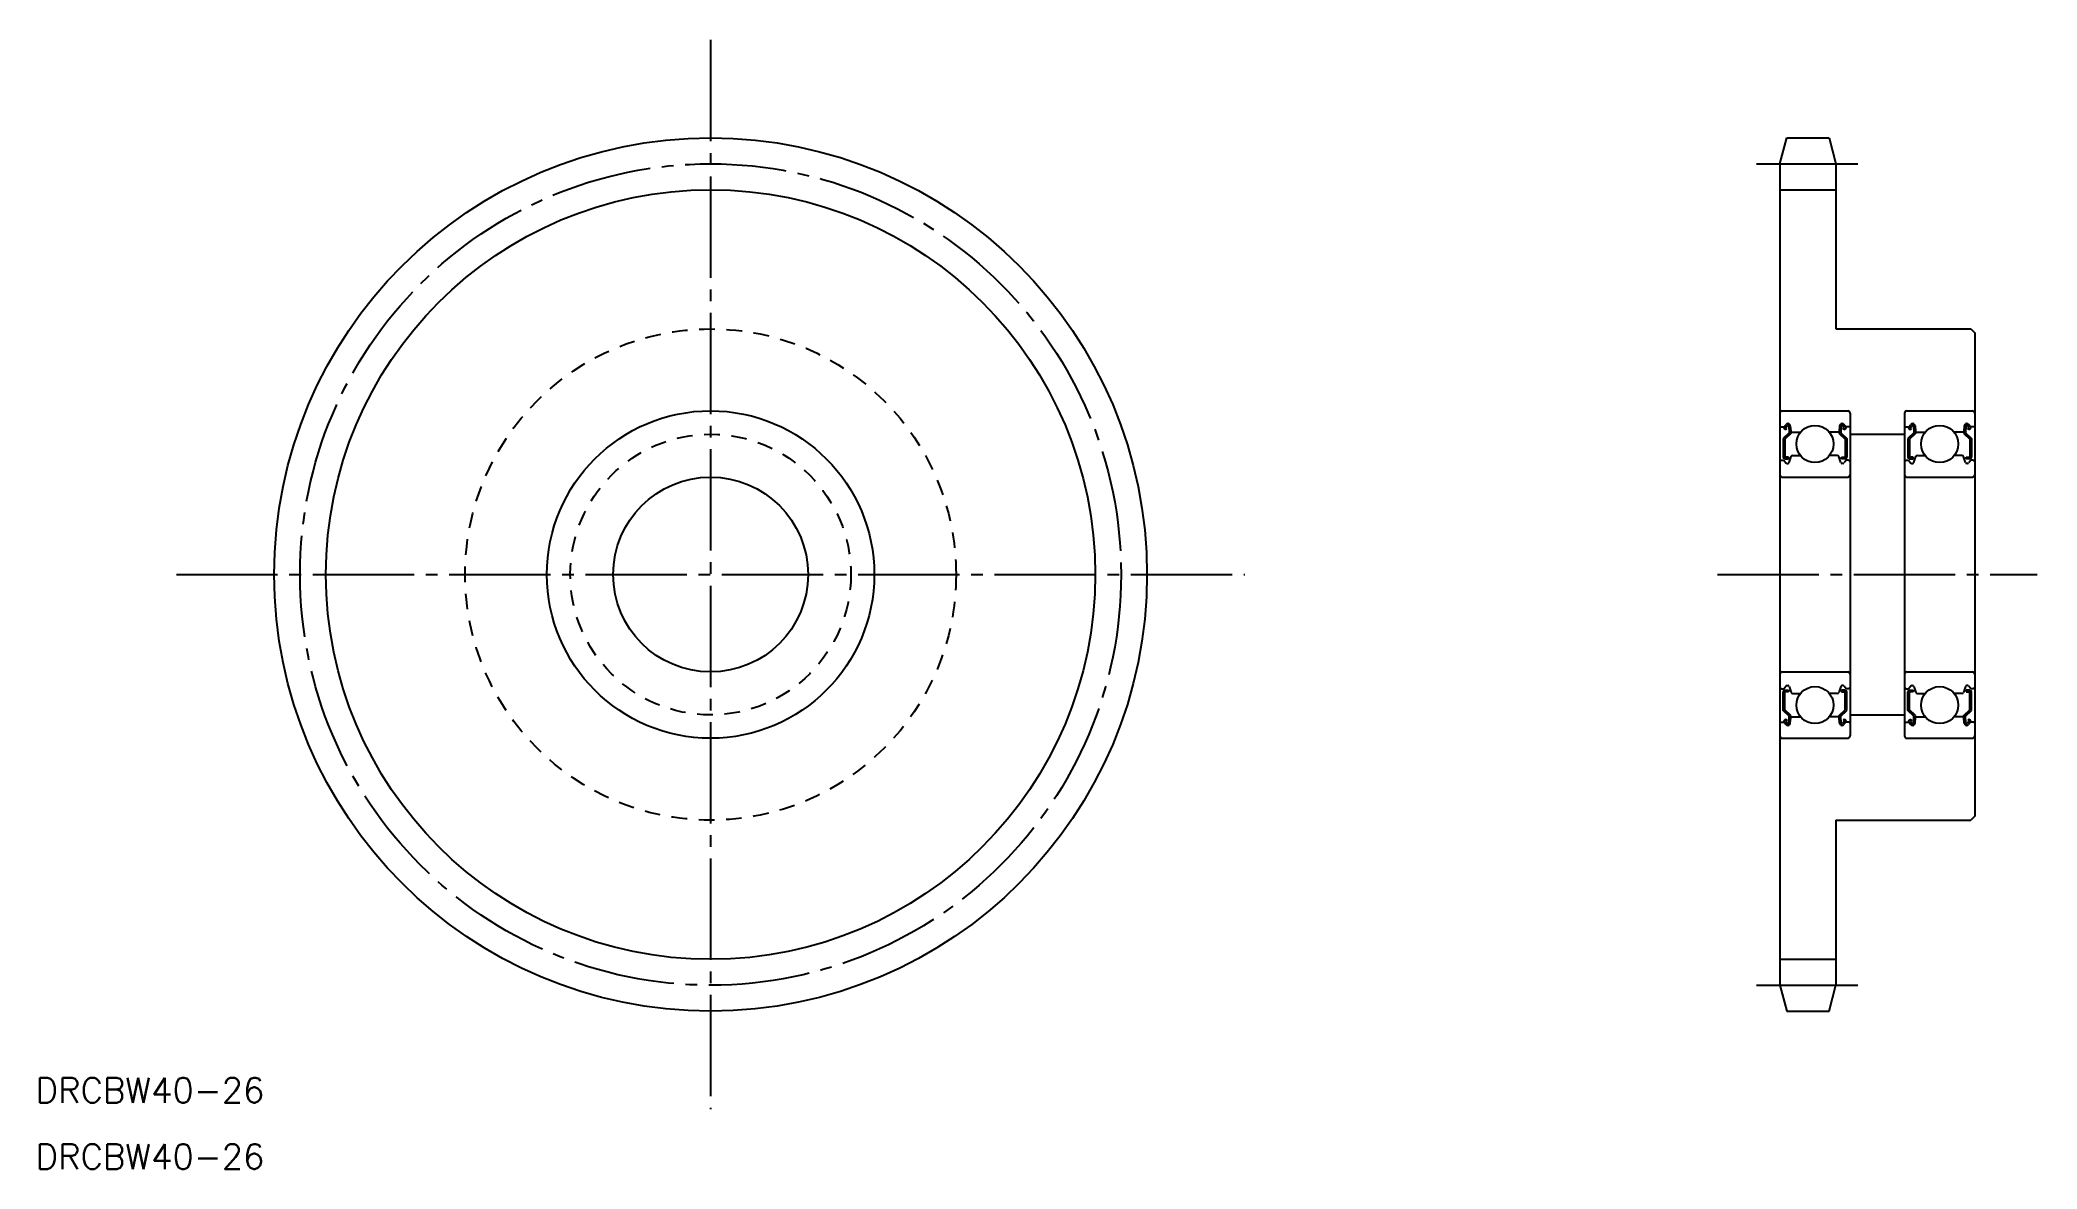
# Model space of a CAD drawing. Extents: x 27 to 283, y 446 to 591.
import ezdxf

# ---------------------------------------------------------------- set-up
doc = ezdxf.new("R2010")
doc.units = 0
doc.linetypes.add('CENTER', pattern=[17.5, 13, -1.5, 1.5, -1.5])
doc.linetypes.add('DASHED', pattern=[3.5, 2, -1.5])
doc.layers.get('0').update_dxf_attribs({"linetype": 'CONTINUOUS'})
doc.layers.add('CENTER', color=1, linetype='CENTER')
doc.styles.get("Standard").update_dxf_attribs({"font": 'txt.shx', "bigfont": '@extfont2.shx'})

msp = doc.modelspace()

# ---------------------------------------------------------------- linework, layer by layer
at = {"color": 7, "linetype": 'CONTINUOUS'}
for p, q in [((249.9, 574.85), (250.79, 578.17)), ((250.79, 578.17), (256.21, 578.17)), ((256.21, 578.17), (257.1, 574.85)), ((249.9, 574.85), (249.9, 469.49)), ((257.1, 574.85), (257.1, 553.67)), ((257.1, 553.67), (274.4, 553.67)), ((274.4, 553.67), (274.9, 553.17)), ((274.9, 553.17), (274.9, 491.17)), ((249.9, 542.87), (249.9, 501.47)), ((250, 541.12), (250.46, 541.12)), ((250.2, 543.17), (258.6, 543.17)), ((250.46, 541.12), (250.71, 541.42)), ((250.64, 540.71), (250.49, 540.84)), ((250.62, 540.99), (250.87, 541.29)), ((250.77, 540.87), (250.62, 540.99)), ((250.64, 540.71), (250.77, 540.87)), ((251.04, 541.23), (251.09, 540.36)), ((251.24, 541.25), (251.31, 540.51)), ((257.56, 541.25), (257.5, 540.51)), ((257.76, 541.23), (257.72, 540.36)), ((258.19, 540.99), (257.94, 541.29)), ((258.04, 540.87), (258.19, 540.99)), ((258.16, 540.71), (258.04, 540.87)), ((258.34, 541.12), (258.09, 541.42)), ((258.16, 540.71), (258.32, 540.84)), ((258.8, 541.12), (258.34, 541.12)), ((258.9, 542.87), (258.9, 501.47)), ((265.9, 542.87), (265.9, 501.47)), ((266, 541.12), (266.46, 541.12)), ((266.2, 543.17), (274.6, 543.17)), ((266.46, 541.12), (266.71, 541.42)), ((266.64, 540.71), (266.49, 540.84)), ((266.62, 540.99), (266.87, 541.29)), ((266.77, 540.87), (266.62, 540.99)), ((266.64, 540.71), (266.77, 540.87)), ((267.04, 541.23), (267.09, 540.36)), ((267.24, 541.25), (267.31, 540.51)), ((273.56, 541.25), (273.5, 540.51)), ((273.76, 541.23), (273.72, 540.36)), ((274.19, 540.99), (273.94, 541.29)), ((274.04, 540.87), (274.19, 540.99)), ((274.16, 540.71), (274.04, 540.87)), ((274.34, 541.12), (274.09, 541.42)), ((274.16, 540.71), (274.32, 540.84)), ((274.8, 541.12), (274.34, 541.12)), ((274.9, 542.87), (274.9, 501.47)), ((251.09, 540.36), (250.34, 539.61)), ((250.34, 539.61), (250.34, 537.22)), ((251.29, 540.27), (250.54, 539.52)), ((250.54, 539.52), (250.54, 537.22)), ((251.29, 540.74), (251.29, 540.27)), ((251.4, 540.42), (252.55, 540.42)), ((257.4, 540.42), (256.25, 540.42)), ((257.52, 540.74), (257.52, 540.27)), ((257.52, 540.27), (258.27, 539.52)), ((257.72, 540.36), (258.47, 539.61)), ((258.27, 539.52), (258.27, 537.22)), ((258.47, 539.61), (258.47, 537.22)), ((258.9, 540.17), (265.9, 540.17)), ((267.09, 540.36), (266.34, 539.61)), ((266.34, 539.61), (266.34, 537.22)), ((267.29, 540.27), (266.54, 539.52)), ((266.54, 539.52), (266.54, 537.22)), ((267.29, 540.74), (267.29, 540.27)), ((267.4, 540.42), (268.55, 540.42)), ((273.4, 540.42), (272.25, 540.42)), ((273.52, 540.74), (273.52, 540.27)), ((273.52, 540.27), (274.27, 539.52)), ((273.72, 540.36), (274.47, 539.61)), ((274.27, 539.52), (274.27, 537.22)), ((274.47, 539.61), (274.47, 537.22)), ((250.1, 536.82), (250.4, 536.82)), ((250.4, 536.82), (250.68, 536.49)), ((250.99, 537.22), (250.54, 537.22)), ((250.54, 537.02), (250.99, 537.02)), ((250.83, 536.42), (250.9, 536.42)), ((250.99, 537.02), (250.99, 537.22)), ((251.08, 536.55), (251.35, 537.29)), ((251.54, 537.42), (252.55, 537.42)), ((257.26, 537.42), (256.25, 537.42)), ((257.72, 536.55), (257.45, 537.29)), ((257.82, 537.02), (257.82, 537.22)), ((257.82, 537.22), (258.27, 537.22)), ((258.27, 537.02), (257.82, 537.02)), ((257.97, 536.42), (257.91, 536.42)), ((258.4, 536.82), (258.13, 536.49)), ((258.7, 536.82), (258.4, 536.82)), ((266.1, 536.82), (266.4, 536.82)), ((266.4, 536.82), (266.68, 536.49)), ((266.99, 537.22), (266.54, 537.22)), ((266.54, 537.02), (266.99, 537.02)), ((266.83, 536.42), (266.9, 536.42)), ((266.99, 537.02), (266.99, 537.22)), ((267.08, 536.55), (267.35, 537.29)), ((267.54, 537.42), (268.55, 537.42)), ((273.26, 537.42), (272.25, 537.42)), ((273.72, 536.55), (273.45, 537.29)), ((273.82, 537.02), (273.82, 537.22)), ((273.82, 537.22), (274.27, 537.22)), ((274.27, 537.02), (273.82, 537.02)), ((273.97, 536.42), (273.91, 536.42)), ((274.4, 536.82), (274.13, 536.49)), ((274.7, 536.82), (274.4, 536.82)), ((250.2, 534.67), (258.6, 534.67)), ((266.2, 534.67), (274.6, 534.67)), ((250.1, 507.52), (250.4, 507.52)), ((250.2, 509.67), (258.6, 509.67)), ((250.4, 507.52), (250.68, 507.85)), ((250.83, 507.92), (250.9, 507.92)), ((251.08, 507.79), (251.35, 507.05)), ((257.72, 507.79), (257.45, 507.05)), ((257.97, 507.92), (257.91, 507.92)), ((258.4, 507.52), (258.13, 507.85)), ((258.7, 507.52), (258.4, 507.52)), ((266.1, 507.52), (266.4, 507.52)), ((266.2, 509.67), (274.6, 509.67)), ((266.4, 507.52), (266.68, 507.85)), ((266.83, 507.92), (266.9, 507.92)), ((267.08, 507.79), (267.35, 507.05)), ((273.72, 507.79), (273.45, 507.05)), ((273.97, 507.92), (273.91, 507.92)), ((274.4, 507.52), (274.13, 507.85)), ((274.7, 507.52), (274.4, 507.52)), ((250.34, 504.74), (250.34, 507.12)), ((250.54, 507.32), (250.99, 507.32)), ((250.54, 504.82), (250.54, 507.12)), ((250.99, 507.12), (250.54, 507.12)), ((250.99, 507.32), (250.99, 507.12)), ((251.54, 506.92), (252.55, 506.92)), ((251.79, 506.92), (251.79, 506.92)), ((252.05, 506.92), (252.05, 506.92)), ((257.26, 506.92), (256.25, 506.92)), ((257.82, 507.32), (257.82, 507.12)), ((258.27, 507.32), (257.82, 507.32)), ((257.82, 507.12), (258.27, 507.12)), ((258.27, 504.82), (258.27, 507.12)), ((258.47, 504.74), (258.47, 507.12)), ((266.34, 504.74), (266.34, 507.12)), ((266.54, 507.32), (266.99, 507.32)), ((266.54, 504.82), (266.54, 507.12)), ((266.99, 507.12), (266.54, 507.12)), ((266.99, 507.32), (266.99, 507.12)), ((267.54, 506.92), (268.55, 506.92)), ((267.79, 506.92), (267.79, 506.92)), ((268.05, 506.92), (268.05, 506.92)), ((273.26, 506.92), (272.25, 506.92)), ((273.82, 507.32), (273.82, 507.12)), ((274.27, 507.32), (273.82, 507.32)), ((273.82, 507.12), (274.27, 507.12)), ((274.27, 504.82), (274.27, 507.12)), ((274.47, 504.74), (274.47, 507.12)), ((250, 503.22), (250.46, 503.22)), ((251.09, 503.99), (250.34, 504.74)), ((250.46, 503.22), (250.71, 502.92)), ((250.64, 503.63), (250.49, 503.5)), ((251.29, 504.07), (250.54, 504.82)), ((250.77, 503.48), (250.62, 503.35)), ((250.62, 503.35), (250.87, 503.05)), ((250.64, 503.63), (250.77, 503.48)), ((251.04, 503.11), (251.09, 503.99)), ((251.24, 503.09), (251.31, 503.83)), ((251.29, 503.6), (251.29, 504.07)), ((251.4, 503.92), (252.55, 503.92)), ((257.4, 503.92), (256.25, 503.92)), ((257.56, 503.09), (257.5, 503.83)), ((257.52, 504.07), (258.27, 504.82)), ((257.52, 503.6), (257.52, 504.07)), ((257.72, 503.99), (258.47, 504.74)), ((257.76, 503.11), (257.72, 503.99)), ((258.19, 503.35), (257.94, 503.05)), ((258.16, 503.63), (258.04, 503.48)), ((258.04, 503.48), (258.19, 503.35)), ((258.34, 503.22), (258.09, 502.92)), ((258.16, 503.63), (258.32, 503.5)), ((258.8, 503.22), (258.34, 503.22)), ((258.9, 504.17), (265.9, 504.17)), ((266, 503.22), (266.46, 503.22)), ((267.09, 503.99), (266.34, 504.74)), ((266.46, 503.22), (266.71, 502.92)), ((266.64, 503.63), (266.49, 503.5)), ((267.29, 504.07), (266.54, 504.82)), ((266.77, 503.48), (266.62, 503.35)), ((266.62, 503.35), (266.87, 503.05)), ((266.64, 503.63), (266.77, 503.48)), ((267.04, 503.11), (267.09, 503.99)), ((267.24, 503.09), (267.31, 503.83)), ((267.29, 503.6), (267.29, 504.07)), ((267.4, 503.92), (268.55, 503.92)), ((273.4, 503.92), (272.25, 503.92)), ((273.56, 503.09), (273.5, 503.83)), ((273.52, 504.07), (274.27, 504.82)), ((273.52, 503.6), (273.52, 504.07)), ((273.72, 503.99), (274.47, 504.74)), ((273.76, 503.11), (273.72, 503.99)), ((274.19, 503.35), (273.94, 503.05)), ((274.16, 503.63), (274.04, 503.48)), ((274.04, 503.48), (274.19, 503.35)), ((274.34, 503.22), (274.09, 502.92)), ((274.16, 503.63), (274.32, 503.5)), ((274.8, 503.22), (274.34, 503.22)), ((250.2, 501.17), (258.6, 501.17)), ((266.2, 501.17), (274.6, 501.17)), ((257.1, 490.67), (257.1, 469.49)), ((257.1, 490.67), (274.4, 490.67)), ((274.9, 491.17), (274.4, 490.67)), ((257.1, 485.38), (257.1, 485.38)), ((257.1, 480.08), (257.1, 480.08)), ((249.9, 469.49), (250.79, 466.17)), ((256.21, 466.17), (257.1, 469.49)), ((250.79, 466.17), (256.21, 466.17))]:
    msp.add_line(p, q, dxfattribs=at)
at = {"color": 3, "linetype": 'CONTINUOUS'}
for p, q in [((249.9, 571.53), (257.1, 571.53)), ((249.9, 472.81), (257.1, 472.81))]:
    msp.add_line(p, q, dxfattribs=at)
at = {"color": 7, "linetype": 'CONTINUOUS'}
for centre, radius in [((112.68, 522.17), 56), ((112.68, 522.17), 21), ((254.4, 538.92), 2.38), ((270.4, 538.92), 2.38), ((112.68, 522.17), 12.5), ((254.4, 505.42), 2.38), ((270.4, 505.42), 2.38)]:
    msp.add_circle(centre, radius, dxfattribs=at)
at = {"color": 3, "linetype": 'CONTINUOUS'}
msp.add_circle((112.68, 522.17), 49.36, dxfattribs=at)
at = {"color": 3, "linetype": 'DASHED'}
for radius in [31.5, 18]:
    msp.add_circle((112.68, 522.17), radius, dxfattribs=at)
at = {"color": 7, "linetype": 'CONTINUOUS'}
for centre, radius, start, end in [((250.2, 542.87), 0.3, 90, 180), ((250, 541.22), 0.1, 180, 270), ((250.62, 540.99), 0.2, 140, 230.0841), ((250.94, 541.23), 0.3, 4.9967, 140), ((250.94, 541.23), 0.1, 2.8198, 140.001), ((257.86, 541.23), 0.3, 40, 175.0033), ((257.86, 541.23), 0.1, 39.999, 177.1802), ((258.19, 540.99), 0.2, 309.9159, 40), ((258.6, 542.87), 0.3, 0, 90), ((258.8, 541.22), 0.1, 270, 0), ((266.2, 542.87), 0.3, 90, 180), ((266, 541.22), 0.1, 180, 270), ((266.62, 540.99), 0.2, 140, 230.0841), ((266.94, 541.23), 0.3, 4.9967, 140), ((266.94, 541.23), 0.1, 2.8198, 140.001), ((273.86, 541.23), 0.3, 40, 175.0033), ((273.86, 541.23), 0.1, 39.999, 177.1802), ((274.19, 540.99), 0.2, 309.9159, 40), ((274.6, 542.87), 0.3, 0, 90), ((274.8, 541.22), 0.1, 270, 0), ((251.4, 540.52), 0.1, 184.9967, 270.0005), ((257.4, 540.52), 0.1, 269.9995, 355.0033), ((267.4, 540.52), 0.1, 184.9967, 270.0005), ((273.4, 540.52), 0.1, 269.9995, 355.0033), ((250.1, 536.62), 0.2, 90, 180), ((250.54, 537.22), 0.2, 180, 270), ((250.83, 536.62), 0.2, 219.9919, 270), ((250.9, 536.62), 0.2, 270, 339.9919), ((251.54, 537.22), 0.2, 90, 159.9919), ((257.26, 537.22), 0.2, 20.0081, 90), ((257.91, 536.62), 0.2, 200.0081, 270), ((257.97, 536.62), 0.2, 270, 320.0081), ((258.27, 537.22), 0.2, 270, 0), ((258.7, 536.62), 0.2, 0, 90), ((266.1, 536.62), 0.2, 90, 180), ((266.54, 537.22), 0.2, 180, 270), ((266.83, 536.62), 0.2, 219.9919, 270), ((266.9, 536.62), 0.2, 270, 339.9919), ((267.54, 537.22), 0.2, 90, 159.9919), ((273.26, 537.22), 0.2, 20.0081, 90), ((273.91, 536.62), 0.2, 200.0081, 270), ((273.97, 536.62), 0.2, 270, 320.0081), ((274.27, 537.22), 0.2, 270, 0), ((274.7, 536.62), 0.2, 0, 90), ((250.2, 534.97), 0.3, 180, 270), ((258.6, 534.97), 0.3, 270, 0), ((266.2, 534.97), 0.3, 180, 270), ((274.6, 534.97), 0.3, 270, 0), ((250.2, 509.37), 0.3, 90, 180), ((250.1, 507.72), 0.2, 180, 270), ((250.83, 507.72), 0.2, 90, 140.0081), ((250.9, 507.72), 0.2, 20.0081, 90), ((257.91, 507.72), 0.2, 90, 159.9919), ((257.97, 507.72), 0.2, 39.9919, 90), ((258.6, 509.37), 0.3, 0, 90), ((258.7, 507.72), 0.2, 270, 0), ((266.2, 509.37), 0.3, 90, 180), ((266.1, 507.72), 0.2, 180, 270), ((266.83, 507.72), 0.2, 90, 140.0081), ((266.9, 507.72), 0.2, 20.0081, 90), ((273.91, 507.72), 0.2, 90, 159.9919), ((273.97, 507.72), 0.2, 39.9919, 90), ((274.6, 509.37), 0.3, 0, 90), ((274.7, 507.72), 0.2, 270, 0), ((250.54, 507.12), 0.2, 90, 180), ((251.54, 507.12), 0.2, 200.0081, 270), ((257.26, 507.12), 0.2, 270, 339.9919), ((258.27, 507.12), 0.2, 0, 90), ((266.54, 507.12), 0.2, 90, 180), ((267.54, 507.12), 0.2, 200.0081, 270), ((273.26, 507.12), 0.2, 270, 339.9919), ((274.27, 507.12), 0.2, 0, 90), ((250, 503.12), 0.1, 90, 180), ((250.62, 503.35), 0.2, 129.9159, 220), ((250.94, 503.12), 0.3, 220, 355.0033), ((250.94, 503.12), 0.1, 219.999, 357.1802), ((251.4, 503.82), 0.1, 89.9995, 175.0033), ((257.4, 503.82), 0.1, 4.9967, 90.0005), ((257.86, 503.12), 0.3, 184.9967, 320), ((257.86, 503.12), 0.1, 182.8198, 320.001), ((258.19, 503.35), 0.2, 320, 50.0841), ((258.8, 503.12), 0.1, 0, 90), ((266, 503.12), 0.1, 90, 180), ((266.62, 503.35), 0.2, 129.9159, 220), ((266.94, 503.12), 0.3, 220, 355.0033), ((266.94, 503.12), 0.1, 219.999, 357.1802), ((267.4, 503.82), 0.1, 89.9995, 175.0033), ((273.4, 503.82), 0.1, 4.9967, 90.0005), ((273.86, 503.12), 0.3, 184.9967, 320), ((273.86, 503.12), 0.1, 182.8198, 320.001), ((274.19, 503.35), 0.2, 320, 50.0841), ((274.8, 503.12), 0.1, 0, 90), ((250.2, 501.47), 0.3, 180, 270), ((258.6, 501.47), 0.3, 270, 0), ((266.2, 501.47), 0.3, 180, 270), ((274.6, 501.47), 0.3, 270, 0)]:
    msp.add_arc(centre, radius, start, end, dxfattribs=at)
at = {"layer": 'CENTER', "color": 1, "linetype": 'CENTER'}
for p, q in [((112.68, 590.74), (112.68, 453.6)), ((246.9, 574.85), (260.01, 574.85)), ((44.12, 522.17), (181.25, 522.17)), ((241.9, 522.17), (282.9, 522.17)), ((246.9, 469.49), (260.09, 469.49))]:
    msp.add_line(p, q, dxfattribs=at)
msp.add_circle((112.68, 522.17), 52.68, dxfattribs=at)

# ---------------------------------------------------------------- texts
at = {"color": 7, "linetype": 'CONTINUOUS'}
for p in [(26.07, 454.42), (26.07, 445.91)]:
    msp.add_text('DRCBW40-26', height=3.2, dxfattribs=at).set_placement(p)

doc.saveas('drawing.dxf')
